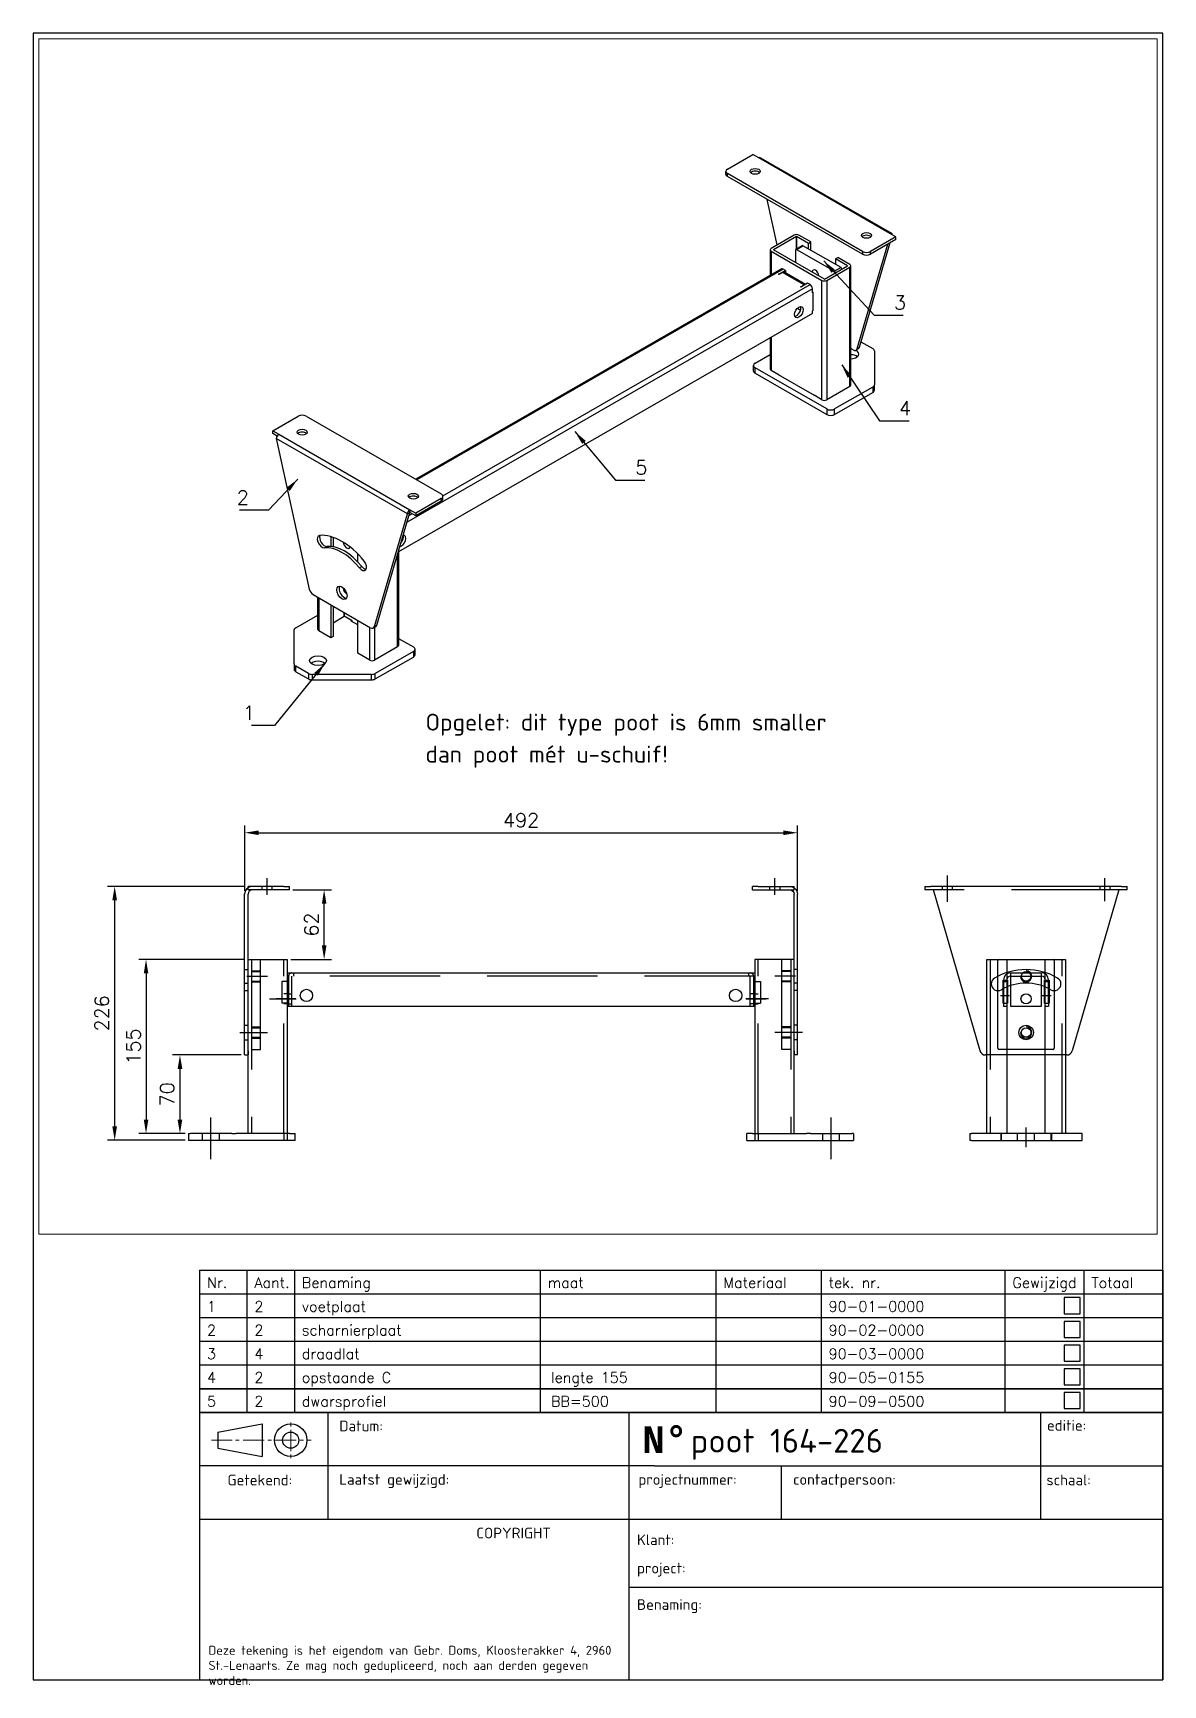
# Paper-space layout 'A4 Ver' of a CAD drawing. Extents: x 549 to 739, y -3 to 275.
# The model-space entities are those that its viewports show. They can reach past a viewport. Long polylines and large blocks are cut down to what shows.
import ezdxf
from ezdxf.enums import TextEntityAlignment as Align

# ---------------------------------------------------------------- set-up
doc = ezdxf.new("R2010")
doc.units = 0
doc.header["$LTSCALE"] = 0.5
doc.linetypes.add('Aslijn', pattern=[28.575, 19.05, -3.175, 3.175, -3.175])
doc.linetypes.add('Streeplijn', pattern=[10, 7, -3])
doc.layers.get('0').update_dxf_attribs({"linetype": 'CONTINUOUS'})
doc.layers.get('DEFPOINTS').update_dxf_attribs({"linetype": 'CONTINUOUS'})
for name, color, linetype in [('70VOL', 5, 'CONTINUOUS'), ('draadlat', 212, 'CONTINUOUS'), ('dwarsprofiel', 42, 'CONTINUOUS'), ('pootbeen', 75, 'CONTINUOUS'), ('scharnierplaat', 232, 'CONTINUOUS')]:
    doc.layers.add(name, color=color, linetype=linetype)
doc.layers.add('View', color=9, linetype='CONTINUOUS', plot=False)
doc.styles.add('ISOCPEUR', font='isocpeur.ttf')
doc.styles.add('ROMAND', font='', dxfattribs={"height": 2})
doc.styles.add('ROMANS', font='romans.shx')
doc.styles.add('SIMPLEX', font='SIMPLEX', dxfattribs={"width": 0.75})
doc.styles.get('ROMAND').set_extended_font_data('romand.shx')
doc.dimstyles.new('1_OP_05$0', dxfattribs={"dimscale": 5, "dimtxt": 2.5, "dimasz": 2.5, "dimexe": 1.3, "dimexo": 0.6, "dimgap": 1, "dimtad": 1, "dimdec": 1, "dimdsep": 46, "dimtxsty": 'ROMANS', "dimcen": -1.5, "dimclrd": 150, "dimclre": 150, "dimclrt": 5, "dimadec": 0, "dimazin": 0, "dimtfac": 1, "dimtdec": 1, "dimtmove": 0, "dimatfit": 3, "dimfxl": 0, "dimtolj": 1, "dimtzin": 0, "dimarcsym": 0})
doc.dimstyles.new('1_OP_05$7', dxfattribs={"dimscale": 5, "dimtxt": 2.5, "dimasz": 2.5, "dimexe": 1.3, "dimexo": 0.6, "dimgap": 1, "dimtad": 1, "dimdec": 1, "dimdsep": 46, "dimtxsty": 'ROMANS', "dimcen": -1.5, "dimclrd": 150, "dimclre": 150, "dimclrt": 5, "dimadec": 0, "dimazin": 0, "dimtfac": 1, "dimtdec": 1, "dimtmove": 0, "dimatfit": 3, "dimfxl": 0, "dimtolj": 1, "dimtzin": 0, "dimarcsym": 0})

# ---------------------------------------------------------------- blocks, each defined once
blk = doc.blocks.new('ISO_A4')
for p, q in [((200, 287), (10, 287)), ((10, 287), (10, 10)), ((200, 10), (200, 287)), ((10, 10), (200, 10))]:
    blk.add_line(p, q)
blk = doc.blocks.new('titelhoek1')
for p, q in [((162.06, 45), (0.06, 45)), ((0.06, 45), (0.06, 0)), ((21.62, 45), (21.62, 36)), ((72.32, 0), (72.32, 45)), ((141.44, 45), (141.44, 36)), ((162.06, 45), (162.06, 0)), ((3.12, 41.69), (10.59, 43.05)), ((3.12, 41.69), (3.12, 38.96)), ((10.59, 43.05), (10.59, 37.59)), ((3.12, 38.96), (10.59, 37.59)), ((76.56, 36), (0.06, 36)), ((21.62, 36), (21.62, 27)), ((76.56, 36), (162.06, 36)), ((97.85, 36), (97.85, 27)), ((141.44, 36), (141.44, 27)), ((162.06, 27), (0.06, 27)), ((72.32, 15.59), (162.06, 15.59)), ((0.06, 0), (162.06, 0))]:
    blk.add_line(p, q)
at = {"lineweight": 9}
for p, q in [((15.39, 43.28), (15.39, 42.63)), ((15.39, 42.04), (15.39, 38.45)), ((2.04, 40.32), (5.55, 40.32)), ((6.12, 40.32), (6.72, 40.32)), ((7.37, 40.32), (10.93, 40.32)), ((11.55, 40.32), (12.15, 40.32)), ((12.78, 40.32), (16.31, 40.32)), ((16.96, 40.32), (17.53, 40.32)), ((18.15, 40.32), (18.81, 40.32)), ((15.39, 37.93), (15.39, 37.3))]:
    blk.add_line(p, q, dxfattribs=at)
for radius in [2.73, 1.36]:
    blk.add_circle((15.39, 40.32), radius)
at = {"style": 'ISOCPEUR'}
for s, p in [('Datum:', (23.56, 41.82)), ('editie:', (142.55, 41.92)), ('Getekend:', (4.75, 32.72)), ('Laatst gewijzigd:', (23.56, 32.82)), ('projectnummer:', (73.85, 32.82)), ('contactpersoon:', (99.86, 32.82)), ('schaal:', (142.46, 32.74)), ('COPYRIGHT ', (46.6, 23.8)), ('Klant:', (73.62, 22.67)), ('project:', (73.62, 17.91)), ('Benaming:', (73.62, 11.78))]:
    blk.add_text(s, height=1.8, dxfattribs=at).set_placement(p)
at = {"insert": (74.49, 42.64), "char_height": 4.5, "width": 5, "attachment_point": 1, "style": 'ROMAND'}
blk.add_mtext('{\\fMonospac821 BT|b1|i0|c0|p49;N°}', dxfattribs=at)
at = {"lineweight": 9, "insert": (1.56, 5.74), "char_height": 1.52, "width": 71.22, "attachment_point": 1, "style": 'ISOCPEUR'}
blk.add_mtext('Deze tekening is het eigendom van Gebr. Doms, Kloosterakker 4, 2960 St.-Lenaarts. Ze mag noch gedupliceerd, noch aan derden gegeven worden.', dxfattribs=at)
at = {"style": 'ISOCPEUR'}
for tag, height, p in [('TEKENINGNR', 4, (82.64, 37.03)), ('CREATING_DATE', 3, (23.82, 36.49)), ('MODIFICATION_TIME', 3, (23.82, 27.49)), ('PROJECTNR', 3, (73.74, 27.6)), ('CONTACTPERSOON', 3, (99.76, 27.6)), ('KLANTNAAM', 3, (82.92, 21.47)), ('PROJECTOMSCHRIJVING:', 3, (82.92, 16.68))]:
    blk.add_attdef(tag, text='', height=height, dxfattribs=at).set_placement(p, align=Align.BOTTOM_LEFT)
for tag, height, p in [('VERSIE', 4, (153.41, 36.56)), ('MADE_BY', 3, (11.64, 27.56)), ('SCHAAL', 3, (153.27, 27.56))]:
    blk.add_attdef(tag, text='', height=height, dxfattribs=at).set_placement(p, align=Align.BOTTOM_CENTER)
for tag, p in [('BENAMING1', (75.99, 6.97)), ('BENAMING2', (75.99, 2.97))]:
    blk.add_attdef(tag, p, '', height=3, dxfattribs=at)
blk = doc.blocks.new('stuklijst poten 0')
for p, q in [((-1097.3, 0), (0, 0)), ((-1097.3, 0), (-1097.3, -27)), ((-1043.3, 0), (-1043.3, -27)), ((-989.3, 0), (-989.3, -27)), ((-709.3, 0), (-709.3, -27)), ((-509.3, 0), (-509.3, -27)), ((-509.3, 0), (-509.3, -27)), ((-389.3, 0), (-389.3, -27)), ((-180, 0), (-180, -27)), ((-90, 0), (-90, -27)), ((0, 0), (0, -27)), ((-1097.3, -27), (0, -27))]:
    blk.add_line(p, q)
at = {"style": 'SIMPLEX'}
for s, p in [('Nr.', (-1088.8, -20.3)), ('Aant.', (-1034.8, -20.3)), ('Benaming', (-980.8, -20.3)), ('maat', (-700.8, -20.3)), ('Materiaal', (-500.8, -20.3)), ('tek. nr.', (-380.8, -20.3)), ('Gewijzigd', (-171.5, -20.3)), ('Totaal', (-81.5, -20.3))]:
    blk.add_text(s, height=12, dxfattribs=at).set_placement(p)
blk = doc.blocks.new('stuklijstpoten2')
for p, q in [((-1097.3, 0), (0, 0)), ((-1097.3, 0), (-1097.3, -27)), ((-1043.3, 0), (-1043.3, -27)), ((-989.3, 0), (-989.3, -27)), ((-709.3, 0), (-709.3, -27)), ((-509.3, 0), (-509.3, -27)), ((-509.3, 0), (-509.3, -27)), ((-389.3, 0), (-389.3, -27)), ((-180, 0), (-180, -27)), ((-90, 0), (-90, -27)), ((0, 0), (0, -27)), ((-1097.3, -27), (0, -27))]:
    blk.add_line(p, q)
blk.add_lwpolyline([(-94.3, -4.3), (-112.7, -4.3), (-112.7, -22.7), (-94.3, -22.7)], close=True)
at = {"style": 'SIMPLEX'}
for tag, p in [('1GENST{4.5}', (-1088.8, -20.3)), ('2GENST{4.5}', (-1034.8, -20.3)), ('5GENST{17.5}', (-980.8, -20.3)), ('14GENST{22.5}', (-697.9, -20.3)), ('9GENST{20}', (-500.8, -20.3)), ('15GENST{10}', (-380.8, -20.3)), ('17GENST{7.5}', (-81.5, -20.3))]:
    blk.add_attdef(tag, p, '', height=12, dxfattribs=at)
blk = doc.blocks.new('A$C4EBF2C44')
for p, q in [((0, 150), (5, 150)), ((0, 150), (0, 147)), ((175, 150), (5, 150)), ((175, 150), (180, 150)), ((180, 147), (180, 150)), ((5, 147), (0, 147)), ((49, 3.6), (7.5, 147)), ((172.5, 147), (131, 3.6)), ((172.5, 147), (172.5, 147)), ((180, 147), (175, 147)), ((126.2, 0), (53.8, 0))]:
    blk.add_line(p, q)
at = {"linetype": 'Streeplijn', "ltscale": 3.628447}
for p, q in [((15.5, 147), (15.5, 150)), ((24.5, 147), (24.5, 150)), ((155.5, 150), (155.5, 147)), ((164.5, 150), (164.5, 147))]:
    blk.add_line(p, q, dxfattribs=at)
at = {"linetype": 'Aslijn'}
for p, q in [((20, 136.3), (20, 159.8)), ((160, 136.9), (160, 157.4))]:
    blk.add_line(p, q, dxfattribs=at)
at = {"linetype": 'Streeplijn'}
blk.add_line((175, 147), (5, 147), dxfattribs=at)
blk.add_circle((90, 20), 6.5)
for centre, radius, start, end in [((90, 20), 56, 60, 120), ((65, 63.3), 6, 120, 300), ((90, 20), 44, 60, 120), ((115, 63.3), 6, 240, 60), ((53.8, 5), 5, 196.1254, 270), ((126.2, 5), 5, 270, 343.8746)]:
    blk.add_arc(centre, radius, start, end)
blk = doc.blocks.new('pootbeen 155a')
for p, q in [((53, 422.8), (53, 577.8)), ((88, 577.8), (88, 416.8)), ((0, 422.8), (1.5, 422.8)), ((0, 422.8), (0, 416.8)), ((95, 416.8), (0, 416.8)), ((38.5, 422.8), (1.5, 422.8)), ((38.5, 422.8), (42.1, 422.8)), ((90, 422.8), (42.1, 422.8)), ((90, 422.8), (95, 422.8)), ((95, 416.8), (95, 422.8))]:
    blk.add_line(p, q)
at = {"ltscale": 3.870205}
blk.add_line((53, 577.8), (88, 577.8), dxfattribs=at)
at = {"linetype": 'Streeplijn'}
for p, q in [((56, 577.8), (56, 422.8)), ((85, 422.8), (85, 577.8)), ((85, 422.8), (85, 416.8))]:
    blk.add_line(p, q, dxfattribs=at)
at = {"ltscale": 1.142718}
for p, q in [((88, 547.3), (85, 547.3)), ((88, 538.3), (85, 538.3))]:
    blk.add_line(p, q, dxfattribs=at)
at = {"linetype": 'Aslijn', "ltscale": 1.142718}
blk.add_line((95.6, 542.8), (78.1, 542.8), dxfattribs=at)
at = {"linetype": 'Aslijn', "ltscale": 2.902758}
blk.add_line((20, 400), (20, 437.2), dxfattribs=at)
at = {"linetype": 'Streeplijn', "ltscale": 2.902758}
for p, q in [((12.5, 416.8), (12.5, 422.8)), ((27.5, 416.8), (27.5, 422.8))]:
    blk.add_line(p, q, dxfattribs=at)
blk = doc.blocks.new('90-09-0500A')
for p, q in [((16, 30), (432, 30)), ((16, 30), (16, 22.5)), ((432, 30), (432, 22.5)), ((16, 22.5), (11, 22.5)), ((11, 22.5), (11, 3)), ((432, 22.5), (437, 22.5)), ((437, 22.5), (437, 3)), ((16, 3), (11, 3)), ((16, 3), (16, 0)), ((432, 0), (16, 0)), ((432, 3), (432, 0)), ((432, 3), (437, 3))]:
    blk.add_line(p, q)
at = {"linetype": 'Streeplijn'}
for p, q in [((21.5, 30), (21.5, 27)), ((426.5, 30), (426.5, 27)), ((432, 27), (16, 27)), ((17, 27), (17, 0)), ((20, 0), (20, 27)), ((428, 0), (428, 27)), ((431, 27), (431, 0)), ((17, 11.5), (20, 11.5)), ((17, 2.5), (20, 2.5)), ((431, 11.5), (428, 11.5)), ((431, 2.5), (428, 2.5))]:
    blk.add_line(p, q, dxfattribs=at)
at = {"linetype": 'Aslijn'}
for p, q in [((0, 7), (24, 7)), ((444.3, 7), (424, 7))]:
    blk.add_line(p, q, dxfattribs=at)
for centre in [(33, 10), (415, 10), (415, 10)]:
    blk.add_circle(centre, 5.5)
at = {"linetype": 'Streeplijn'}
for centre, start, end in [((20, 27), 90, 180), ((428, 27), 0, 90)]:
    blk.add_arc(centre, 3, start, end, dxfattribs=at)
blk = doc.blocks.new('pootbeen 155B')
for p, q in [((15, 412.1), (15, 567.1)), ((33, 567.1), (33, 412.1)), ((67, 412.1), (67, 567.1)), ((85, 567.1), (85, 412.1)), ((33, 548.6), (33.5, 548.6)), ((33.5, 548.6), (33.5, 528.1)), ((66.5, 528.1), (66.5, 548.6)), ((66.5, 548.6), (67, 548.6)), ((33.5, 528.1), (33, 528.1)), ((67, 528.1), (66.5, 528.1)), ((0, 412.1), (1.5, 412.1)), ((0, 412.1), (0, 406.1)), ((100, 412.1), (1.5, 412.1)), ((100, 406.1), (100, 412.1)), ((1.5, 406.1), (0, 406.1)), ((1.5, 406.1), (100, 406.1))]:
    blk.add_line(p, q)
at = {"ltscale": 3.655324}
blk.add_line((15, 567.1), (85, 567.1), dxfattribs=at)
at = {"linetype": 'Streeplijn'}
for p, q in [((18, 567.1), (18, 412.1)), ((82, 412.1), (82, 567.1))]:
    blk.add_line(p, q, dxfattribs=at)
at = {"linetype": 'Streeplijn', "ltscale": 3.789711}
for p, q in [((29.5, 528.1), (29.5, 548.6)), ((70.5, 548.6), (70.5, 528.1))]:
    blk.add_line(p, q, dxfattribs=at)
at = {"linetype": 'Streeplijn', "ltscale": 1.333188}
for p, q in [((29.5, 548.6), (33, 548.6)), ((67, 548.6), (70.5, 548.6))]:
    blk.add_line(p, q, dxfattribs=at)
at = {"linetype": 'Streeplijn', "ltscale": 0.19037}
for p, q in [((30, 528.1), (29.5, 528.1)), ((70.5, 528.1), (70, 528.1))]:
    blk.add_line(p, q, dxfattribs=at)
at = {"linetype": 'Streeplijn', "ltscale": 1.142718}
for p, q in [((30, 528.1), (33, 528.1)), ((67, 528.1), (70, 528.1))]:
    blk.add_line(p, q, dxfattribs=at)
at = {"linetype": 'Streeplijn', "ltscale": 2.902758}
for p, q in [((27.5, 412.1), (27.5, 406.1)), ((28, 406.1), (28, 412.1)), ((42.5, 406.1), (42.5, 412.1)), ((57.5, 406.1), (57.5, 412.1)), ((72, 412.1), (72, 406.1)), ((72.5, 412.1), (72.5, 406.1))]:
    blk.add_line(p, q, dxfattribs=at)
at = {"linetype": 'Aslijn', "ltscale": 2.902758}
blk.add_line((50, 400), (50, 417.6), dxfattribs=at)
at = {"ltscale": 3.419731}
blk.add_circle((50, 532.1), 4.5, dxfattribs=at)
at = {"ltscale": 0.000498378}
for centre, start, end in [((33, 549.1), 90, 180), ((67, 549.1), 0, 90)]:
    blk.add_arc(centre, 0.001, start, end, dxfattribs=at)
blk = doc.blocks.new('A$C764925F4')
for p, q in [((7.4, 147), (7.4, 150)), ((39.4, 150), (7.4, 150)), ((39.4, 150), (44.4, 150)), ((44.4, 147), (44.4, 150)), ((4.4, 3.6), (4.4, 143.1)), ((39.4, 147), (7.4, 147)), ((7.4, 3.6), (7.4, 143.1)), ((44.4, 147), (39.4, 147)), ((4.4, 0), (4.4, 3.6)), ((4.4, 0), (7.4, 0)), ((7.4, 3.6), (7.4, 0))]:
    blk.add_line(p, q)
at = {"linetype": 'Streeplijn', "ltscale": 3.628447}
for p, q in [((19.9, 147), (19.9, 150)), ((28.9, 147), (28.9, 150)), ((4.4, 76), (7.4, 76)), ((4.4, 64), (7.4, 64)), ((4.4, 57.3), (7.4, 57.3)), ((4.4, 26.5), (7.4, 26.5)), ((4.4, 13.5), (7.4, 13.5))]:
    blk.add_line(p, q, dxfattribs=at)
at = {"linetype": 'Aslijn'}
for p, q in [((24.4, 142.6), (24.4, 157.4)), ((0, 20), (14.2, 20))]:
    blk.add_line(p, q, dxfattribs=at)
for radius, start in [(6.9, 124.4174), (3.9, 90)]:
    blk.add_arc((11.3, 143.1), radius, start, 180)
at = {"linetype": 'Streeplijn'}
blk.add_arc((11.3, 143.1), 6.9, 90, 124.4174, dxfattribs=at)
blk = doc.blocks.new('A$C03F00B1E')
at = {"ltscale": 3.732117}
for p, q in [((8.6, 30), (36.6, 30)), ((36.1, 0), (9.1, 0))]:
    blk.add_line(p, q, dxfattribs=at)
at = {"ltscale": 3.731979}
for p, q in [((9.1, 0), (9.1, 30)), ((36.1, 30), (36.1, 0))]:
    blk.add_line(p, q, dxfattribs=at)
at = {"ltscale": 0.19037}
blk.add_line((36.1, 30), (36.6, 30), dxfattribs=at)
at = {"ltscale": 3.628286}
for p, q in [((2.6, 24), (2.6, 0)), ((5.6, 24), (5.6, 0)), ((39.6, 0), (39.6, 24)), ((42.6, 3), (42.6, 24))]:
    blk.add_line(p, q, dxfattribs=at)
for p, q in [((2.6, 22.5), (5.6, 22.5)), ((39.6, 22.5), (42.6, 22.5)), ((2.6, 3), (5.6, 3)), ((39.6, 3), (42.6, 3))]:
    blk.add_line(p, q)
at = {"ltscale": 1.142337}
for p, q in [((8.6, 27), (9.1, 27)), ((36.1, 27), (36.6, 27))]:
    blk.add_line(p, q, dxfattribs=at)
at = {"linetype": 'Streeplijn'}
blk.add_line((9.1, 27), (36.1, 27), dxfattribs=at)
at = {"linetype": 'Aslijn'}
for p, q in [((0, 10), (7.9, 10)), ((37, 10), (44.9, 10))]:
    blk.add_line(p, q, dxfattribs=at)
at = {"ltscale": 1.142718}
for p, q in [((5.6, 0), (2.6, 0)), ((42.6, 0), (39.6, 0)), ((42.6, 3), (42.6, 0))]:
    blk.add_line(p, q, dxfattribs=at)
blk.add_circle((22.6, 7), 4.5)
at = {"ltscale": 3.628286}
for centre, radius, start, end in [((8.6, 24), 6, 90, 180), ((36.6, 24), 6, 0, 90), ((8.6, 24), 3, 90, 180), ((36.6, 24), 3, 0, 90)]:
    blk.add_arc(centre, radius, start, end, dxfattribs=at)
blk = doc.blocks.new('A$C72246AC3')
at = {"ltscale": 3.620644}
blk.add_line((4.2, 80), (4.2, 0), dxfattribs=at)
at = {"ltscale": 3.870343}
for p, q in [((4.2, 80), (12.2, 80)), ((4.2, 0), (12.2, 0))]:
    blk.add_line(p, q, dxfattribs=at)
at = {"ltscale": 3.59389}
blk.add_line((12.2, 0), (12.2, 80), dxfattribs=at)
at = {"linetype": 'Aslijn'}
for p, q in [((0, 65), (18.4, 65)), ((0, 15), (18.4, 15))]:
    blk.add_line(p, q, dxfattribs=at)
at = {"linetype": 'Streeplijn'}
for p, q in [((4.2, 70), (12.2, 70)), ((4.2, 69.2), (12.2, 69.2)), ((4.2, 60.7), (12.2, 60.7)), ((4.2, 60), (12.2, 60)), ((4.2, 20), (12.2, 20)), ((4.2, 19.2), (12.2, 19.2)), ((4.2, 10.7), (12.2, 10.7)), ((4.2, 10), (12.2, 10))]:
    blk.add_line(p, q, dxfattribs=at)
blk = doc.blocks.new('A$C334307B7')
at = {"ltscale": 3.59389}
for p, q in [((0, 1), (0, 79)), ((50, 79), (50, 1))]:
    blk.add_line(p, q, dxfattribs=at)
blk.add_line((1, 80), (49, 80))
at = {"ltscale": 3.572625}
blk.add_line((49, 0), (1, 0), dxfattribs=at)
for centre in [(25, 65), (25, 15)]:
    blk.add_circle(centre, 4.25)
at = {"ltscale": 0.598278}
for centre, start, end in [((1, 79), 90, 180), ((49, 79), 0, 90), ((1, 1), 180, 270), ((49, 1), 270, 0)]:
    blk.add_arc(centre, 1, start, end, dxfattribs=at)
at = {"color": 3}
for centre in [(25, 65), (25, 15)]:
    blk.add_arc(centre, 5, 180, 90, dxfattribs=at)
blk = doc.blocks.new('*D12')
at = {"layer": '70VOL', "color": 150, "lineweight": -2}
for p, q in [((2547.7, 1458.6), (2453.4, 1458.6)), ((2459.9, 1446.1), (2459.9, 1316.1)), ((2494.7, 1303.6), (2453.4, 1303.6))]:
    blk.add_line(p, q, dxfattribs=at)
at = {"layer": '70VOL', "color": 150}
for points in [[(2457.9, 1446.1), (2462, 1446.1), (2459.9, 1458.6)], [(2457.9, 1316.1), (2462, 1316.1), (2459.9, 1303.6)]]:
    blk.add_solid(points, dxfattribs=at)
at = {"layer": 'DEFPOINTS', "color": 0}
for p in [(2550.7, 1458.6), (2459.9, 1303.6), (2497.7, 1303.6)]:
    blk.add_point(p, dxfattribs=at)
at = {"layer": '70VOL', "color": 5, "insert": (2448.7, 1381.1), "char_height": 12.5, "attachment_point": 5, "rotation": 90, "style": 'ROMANS'}
blk.add_mtext('\\A1;155', dxfattribs=at)
blk = doc.blocks.new('*D13')
at = {"color": 150, "lineweight": -2}
for p, q in [((2547.7, 1519.7), (2547.7, 1577.9)), ((3039.7, 1519.7), (3039.7, 1577.9)), ((2560.2, 1571.4), (3027.2, 1571.4))]:
    blk.add_line(p, q, dxfattribs=at)
at = {"color": 150}
for points in [[(2560.2, 1573.4), (2560.2, 1569.3), (2547.7, 1571.4)], [(3027.2, 1573.4), (3027.2, 1569.3), (3039.7, 1571.4)]]:
    blk.add_solid(points, dxfattribs=at)
at = {"layer": 'DEFPOINTS', "color": 0}
for p in [(3039.7, 1571.4), (2547.7, 1516.7), (3039.7, 1516.7)]:
    blk.add_point(p, dxfattribs=at)
at = {"color": 5, "insert": (2793.7, 1582.6), "char_height": 12.5, "attachment_point": 5, "style": 'ROMANS'}
blk.add_mtext('\\A1;492', dxfattribs=at)
blk = doc.blocks.new('*D14')
at = {"color": 150, "lineweight": -2}
for p, q in [((2544.7, 1373.6), (2483.6, 1373.6)), ((2490.1, 1361.1), (2490.1, 1316.1)), ((2494.7, 1303.6), (2483.6, 1303.6))]:
    blk.add_line(p, q, dxfattribs=at)
at = {"color": 150}
for points in [[(2488, 1361.1), (2492.2, 1361.1), (2490.1, 1373.6)], [(2488, 1316.1), (2492.2, 1316.1), (2490.1, 1303.6)]]:
    blk.add_solid(points, dxfattribs=at)
at = {"layer": 'DEFPOINTS', "color": 0}
for p in [(2547.7, 1373.6), (2490.1, 1303.6), (2497.7, 1303.6)]:
    blk.add_point(p, dxfattribs=at)
at = {"color": 5, "insert": (2478.8, 1338.6), "char_height": 12.5, "attachment_point": 5, "rotation": 90, "style": 'ROMANS'}
blk.add_mtext('\\A1;70', dxfattribs=at)
blk = doc.blocks.new('*D15')
at = {"color": 150, "lineweight": -2}
for p, q in [((2547.7, 1523.6), (2425.5, 1523.6)), ((2432, 1511.1), (2432, 1310.1)), ((2494.7, 1297.6), (2425.5, 1297.6))]:
    blk.add_line(p, q, dxfattribs=at)
at = {"color": 150}
for points in [[(2429.9, 1511.1), (2434.1, 1511.1), (2432, 1523.6)], [(2429.9, 1310.1), (2434.1, 1310.1), (2432, 1297.6)]]:
    blk.add_solid(points, dxfattribs=at)
at = {"layer": 'DEFPOINTS', "color": 0}
for p in [(2550.7, 1523.6), (2432, 1297.6), (2497.7, 1297.6)]:
    blk.add_point(p, dxfattribs=at)
at = {"color": 5, "insert": (2420.7, 1410.6), "char_height": 12.5, "attachment_point": 5, "rotation": 90, "style": 'ROMANS'}
blk.add_mtext('\\A1;226', dxfattribs=at)
blk = doc.blocks.new('*D16')
at = {"layer": '70VOL', "color": 150, "lineweight": -2}
for p, q in [((2590.7, 1520.6), (2624.9, 1520.6)), ((2618.4, 1471.1), (2618.4, 1508.1)), ((2588.7, 1458.6), (2624.9, 1458.6))]:
    blk.add_line(p, q, dxfattribs=at)
at = {"layer": '70VOL', "color": 150}
for points in [[(2616.4, 1508.1), (2620.5, 1508.1), (2618.4, 1520.6)], [(2616.4, 1471.1), (2620.5, 1471.1), (2618.4, 1458.6)]]:
    blk.add_solid(points, dxfattribs=at)
at = {"layer": 'DEFPOINTS', "color": 0}
for p in [(2587.7, 1520.6), (2618.4, 1520.6), (2585.7, 1458.6)]:
    blk.add_point(p, dxfattribs=at)
at = {"layer": '70VOL', "color": 5, "insert": (2607.2, 1489.6), "char_height": 12.5, "attachment_point": 5, "rotation": 90, "style": 'ROMANS'}
blk.add_mtext('\\A1;62', dxfattribs=at)

msp = doc.modelspace()

# ---------------------------------------------------------------- linework, layer by layer
at = {"layer": '70VOL'}
for p, q in [((2977.29, 2162.13), (2999.92, 2175.16)), ((3005.22, 2172.11), (2999.92, 2175.16)), ((3005.22, 2172.11), (3005.22, 2172.11)), ((3121.9, 2104.92), (3005.22, 2172.11)), ((3005.22, 2172.11), (3005.22, 2172.11)), ((3006.72, 2172.25), (3123.39, 2105.07)), ((2975.83, 2157.64), (2975.83, 2160.1)), ((2977.29, 2155.61), (2977.29, 2158.06)), ((3097.5, 2088.84), (2977.29, 2158.06)), ((3097.5, 2086.38), (2977.29, 2155.61)), ((3021.62, 2094.66), (3012.76, 2135.18)), ((3036.69, 2103.34), (3016.18, 2091.54)), ((3051.54, 2097.24), (3040.93, 2103.34)), ((3127.2, 2101.87), (3121.89, 2104.92)), ((3121.89, 2104.92), (3121.9, 2104.92)), ((3121.9, 2104.92), (3121.9, 2104.92)), ((3121.9, 2104.92), (3121.9, 2104.92)), ((3015.31, 2090.31), (3015.31, 2067.57)), ((3016.18, 2089.09), (3061.44, 2063.03)), ((3016.18, 2089.09), (3016.18, 2068.08)), ((3038.81, 2102.12), (3018.31, 2090.31)), ((3063.56, 2064.25), (3018.31, 2090.31)), ((3018.31, 2090.31), (3018.31, 2090.31)), ((3038.1, 2078.91), (3038.1, 2090.26)), ((3038.31, 2090.72), (3043.97, 2093.97)), ((3038.81, 2102.12), (3038.81, 2091)), ((3038.81, 2091), (3038.81, 2102.12)), ((3049.42, 2096.01), (3038.81, 2102.12)), ((3038.81, 2090.67), (3044.47, 2093.93)), ((3038.81, 2090.67), (3072.75, 2071.12)), ((3078.41, 2074.38), (3044.47, 2093.93)), ((3049.42, 2096.01), (3051.54, 2097.24)), ((3049.42, 2091.07), (3049.42, 2096.01)), ((3051.54, 2089.85), (3051.54, 2097.24)), ((3119.75, 2095.13), (3092.58, 2002.12)), ((3121.87, 2096.35), (3094.7, 2003.34)), ((3097.5, 2088.84), (3097.5, 2086.38)), ((3127.2, 2101.87), (3104.57, 2088.84)), ((3127.2, 2099.41), (3104.57, 2086.38)), ((3104.57, 2086.38), (3104.57, 2088.84)), ((3127.2, 2099.41), (3127.2, 2101.87)), ((3063.56, 2064.25), (3084.07, 2076.06)), ((3065.68, 2063.03), (3086.19, 2074.84)), ((3078.41, 2074.38), (3072.75, 2071.12)), ((3073.46, 2082.17), (3075.58, 2083.39)), ((3084.07, 2076.06), (3073.46, 2082.17)), ((3073.46, 2082.17), (3073.46, 2077.23)), ((3086.19, 2077.28), (3075.58, 2083.39)), ((3084.07, 2076.06), (3084.07, 2076.06)), ((3086.19, 1968.56), (3086.19, 2074.84)), ((3087.07, 1969.78), (3087.07, 2076.06)), ((3025.29, 2073.32), (2699.95, 1885.97)), ((3026.79, 2073.17), (2700.83, 1885.47)), ((2724.03, 1871.14), (3050.83, 2059.33)), ((3022.9, 2068.49), (3028.91, 2071.95)), ((3023.25, 2068.29), (3022.9, 2068.49)), ((3026.44, 2070.12), (3023.25, 2068.29)), ((3045.53, 2059.13), (3026.44, 2070.12)), ((3028.91, 2071.95), (3026.79, 2073.17)), ((3046.76, 2059.43), (3027.93, 2070.27)), ((3028.91, 2071.95), (3028.91, 2069.7)), ((3042.35, 2057.29), (3045.53, 2059.13)), ((3048.71, 2060.55), (3042.7, 2057.09)), ((3050.83, 2059.33), (3048.71, 2060.55)), ((3061.44, 1956.75), (3061.44, 2063.03)), ((3065.68, 2063.03), (3065.68, 1956.75)), ((3052.95, 2055.65), (2692.16, 1847.89)), ((3042.7, 2057.09), (3042.35, 2057.29)), ((3052.95, 2051.98), (3052.95, 2055.65)), ((3052.95, 2052.79), (3053.31, 2052.59)), ((3053.31, 2052.18), (3052.95, 2051.98)), ((3053.31, 2052.59), (3053.31, 2035.83)), ((3052.95, 2033.58), (2684.57, 1821.45)), ((3042.4, 2036.4), (3039.43, 2038.11)), ((3052.95, 2036.03), (3053.31, 2036.24)), ((3053.31, 2035.83), (3052.95, 2036.03)), ((3052.95, 2033.58), (3052.95, 2036.03)), ((3015.31, 2011.9), (3015.31, 1984.03)), ((3016.18, 2012.41), (3016.18, 1982.81)), ((3089.19, 2001.13), (3087.07, 2002.35)), ((3093.8, 2002.1), (3091.68, 2000.88)), ((3094.7, 2003.34), (3092.58, 2002.12)), ((3096.18, 2008.41), (3106.64, 2002.39)), ((3108.11, 2000.35), (3108.11, 1970.16)), ((3000.58, 1982.39), (3000.58, 1987.29)), ((3002.04, 1989.33), (3015.31, 1996.96)), ((3002.04, 1980.35), (3002.04, 1985.25)), ((3065.68, 1948.61), (3002.04, 1985.25)), ((3002.04, 1980.35), (3065.68, 1943.7)), ((3023.25, 1978.74), (3016.18, 1982.81)), ((3054.72, 1960.62), (3022.9, 1978.94)), ((3061.44, 1956.75), (3054.37, 1960.82)), ((3086.19, 1968.56), (3065.68, 1956.75)), ((3106.64, 1968.12), (3072.75, 1948.61)), ((3072.75, 1943.7), (3106.64, 1963.22)), ((3106.64, 1968.12), (3106.64, 1963.22)), ((3108.11, 1965.25), (3108.11, 1970.16)), ((2572.68, 1929.13), (2595.31, 1942.16)), ((2602.38, 1942.16), (2722.59, 1872.94)), ((3065.68, 1948.61), (3065.68, 1943.7)), ((3072.75, 1943.7), (3072.75, 1948.61)), ((2572.68, 1926.68), (2572.68, 1929.13)), ((2572.68, 1929.13), (2577.98, 1926.08)), ((2576.48, 1924.49), (2572.68, 1926.68)), ((2575.86, 1922.4), (2605.18, 1788.3)), ((2692.53, 1855.21), (2575.86, 1922.4)), ((2577.98, 1926.08), (2694.66, 1858.89)), ((2577.98, 1926.08), (2577.98, 1926.08)), ((2577.98, 1926.08), (2577.98, 1926.08)), ((2577.98, 1926.08), (2577.98, 1926.08)), ((2722.59, 1868.87), (2699.96, 1855.84)), ((2722.59, 1868.87), (2722.59, 1866.41)), ((2724.05, 1868.45), (2724.05, 1870.9)), ((2663.22, 1754.87), (2692.53, 1855.21)), ((2665.34, 1756.09), (2694.66, 1856.44)), ((2694.66, 1856.44), (2692.53, 1855.21)), ((2693.88, 1853.77), (2696.58, 1855.33)), ((2694.66, 1858.89), (2694.66, 1856.44)), ((2694.66, 1856.44), (2694.66, 1858.89)), ((2694.66, 1856.44), (2694.66, 1858.89)), ((2694.66, 1858.89), (2694.66, 1858.89)), ((2694.66, 1858.89), (2699.96, 1855.84)), ((2694.66, 1858.89), (2694.66, 1858.89)), ((2699.96, 1853.38), (2694.66, 1856.44)), ((2694.66, 1856.44), (2694.66, 1856.44)), ((2694.66, 1856.44), (2694.66, 1856.44)), ((2722.59, 1866.41), (2699.96, 1853.38)), ((2699.96, 1855.84), (2699.96, 1853.38)), ((2618.64, 1825.09), (2620.76, 1826.31)), ((2624.3, 1835.01), (2624.3, 1826.3)), ((2626.42, 1834.35), (2626.42, 1826.01)), ((2648.34, 1812.46), (2648.34, 1819.6)), ((2683.69, 1736.78), (2683.69, 1818.92)), ((2684.57, 1821.92), (2684.57, 1738)), ((2649.75, 1807.18), (2651.88, 1808.4)), ((2608.57, 1783.39), (2659.82, 1753.87)), ((2612.81, 1752.25), (2612.81, 1780.94)), ((2613.69, 1780.44), (2613.69, 1751.03)), ((2593.24, 1753.91), (2612.81, 1765.19)), ((2624.3, 1774.33), (2624.3, 1744.92)), ((2626.42, 1773.11), (2626.42, 1746.15)), ((2636.32, 1764.06), (2636.32, 1767.41)), ((2636.32, 1767.41), (2636.32, 1764.06)), ((2591.77, 1721.68), (2591.77, 1751.88)), ((2624.3, 1744.92), (2613.69, 1751.03)), ((2626.42, 1758.36), (2636.32, 1764.06)), ((2643.39, 1759.99), (2636.32, 1764.06)), ((2642.33, 1759.79), (2643.04, 1760.19)), ((2648.34, 1756.33), (2642.33, 1759.79)), ((2643.39, 1759.18), (2643.39, 1759.99)), ((2648.34, 1731.08), (2648.34, 1760.49)), ((2658.95, 1724.97), (2658.95, 1754.38)), ((2662.32, 1753.63), (2664.44, 1754.85)), ((2663.19, 1754.13), (2663.19, 1724.97)), ((2665.34, 1756.09), (2663.22, 1754.87)), ((2626.42, 1746.15), (2624.3, 1744.92)), ((2683.69, 1736.78), (2663.19, 1724.97)), ((2684.57, 1744.42), (2697.84, 1736.78)), ((2591.77, 1721.68), (2591.77, 1716.78)), ((2658.95, 1724.97), (2648.34, 1731.08)), ((2697.84, 1732.71), (2663.95, 1713.19)), ((2663.95, 1708.29), (2697.84, 1727.8)), ((2697.84, 1732.71), (2697.84, 1727.8)), ((2699.3, 1729.84), (2699.3, 1734.74)), ((2593.24, 1714.74), (2593.24, 1719.65)), ((2604.45, 1713.19), (2593.24, 1719.65)), ((2593.24, 1714.74), (2604.45, 1708.29)), ((2604.45, 1713.19), (2604.45, 1708.29)), ((2607.98, 1707.44), (2607.98, 1712.35)), ((2660.41, 1712.35), (2607.98, 1712.35)), ((2607.98, 1707.44), (2660.41, 1707.44)), ((2660.41, 1712.35), (2660.41, 1707.44)), ((2663.95, 1708.29), (2663.95, 1713.19))]:
    msp.add_line(p, q, dxfattribs=at)
msp.add_arc((2694.66, 1856.44), 0.000816, 209.93599, 212.00538, dxfattribs=at)
for centre, major_axis, ratio, start_param, end_param in [((2980.83, 2160.1), (5, 0), 0.5758617, 2.3561945, 3.9269908), ((3005.22, 2169.65), (1.5, 2.6), 0.5780931, 0, 0.7834645), ((2980.83, 2157.64), (5, 0), 0.5758617, 3.1415927, 3.9269908), ((3002.04, 2157.64), (4.5, 0), 0.5758617, 0.4929551, 2.6486376), ((3038.81, 2102.12), (-3, 0), 0.5758617, 3.9269908, 5.4977871), ((3101.04, 2100.64), (4.5, 0), 0.5758617, 0.4929551, 2.6486376), ((3121.9, 2102.47), (1.5, 2.6), 0.5780931, -0.7837976, 0.7834645), ((3018.31, 2090.31), (3, 0), 0.5758617, 2.3561945, 3.9269908), ((3038.81, 2089.85), (-0.499, 0.867), 0.5780931, -0.7834645, 0.7873319), ((3044.47, 2093.11), (-0.499, 0.867), 0.5780931, -0.7834645, 0), ((3101.04, 2090.87), (-5, 0), 0.5758617, 0.7853982, 2.3561945), ((3026.79, 2070.72), (-1.5, 2.6), 0.5780931, -0.7834645, 0), ((3078.41, 2073.56), (-0.499, 0.867), 0.5780931, 3.9960305, 5.4997209), ((3084.06, 2076.06), (3, 0), 0.5758617, -0.7853982, 0.7853982), ((3101.04, 2088.42), (5, 0), 0.5758617, 3.9269908, 5.4977871), ((3026.44, 2067.67), (1.5, 2.6), 0.5780931, 0, 0.7834645), ((3045.53, 2056.67), (1.5, 2.6), 0.5780931, 0.199044, 0.7834645), ((3050.83, 2056.88), (-1.5, 2.6), 0.5780931, 3.9289245, 5.4997209), ((3055.78, 2068.63), (-2.09, 3.63), 0.5780931, 3.9583789, 7.0410628), ((3063.56, 2064.25), (3, 0), 0.5758617, 3.9269908, 5.4977871), ((3072.75, 2070.3), (-0.499, 0.867), 0.5780931, 3.9960305, 5.4997209), ((3038.81, 2036.06), (2.74, 4.77), 0.5780931, 3.5367473, 5.8880306), ((3086.89, 1997.47), (-7.5, 0), 0.5758617, 4.5459364, 4.6895658), ((3086.89, 1997.47), (-7.5, 0), 0.5758617, 1.5936195, 4.0347141), ((3089.19, 2005.21), (-2.5, 4.33), 0.5780931, 2.3581282, 3.647483), ((3091.31, 2006.43), (-2.5, 4.33), 0.5780931, 3.1415927, 3.647483), ((3103.11, 2000.35), (5, 0), 0.5758617, 0, 0.7853982), ((3005.58, 1987.29), (5, 0), 0.5758617, 2.3561945, 3.9269908), ((3086.89, 1992.57), (-7.5, 0), 0.5758617, 3.7455175, 4.6895658), ((3005.58, 1982.39), (5, 0), 0.5758617, 3.1415927, 3.9269908), ((3018.31, 1984.03), (3, 0), 0.5758617, 3.1415927, 3.9269908), ((3063.56, 1957.97), (3, 0), 0.5758617, 3.9269908, 5.4977871), ((3084.06, 1969.78), (-3, 0), 0.5758617, 2.3561945, 3.1415927), ((3103.11, 1970.16), (-5, 0), 0.5758617, 2.3561945, 3.1415927), ((3103.11, 1965.25), (-5, 0), 0.5758617, 2.3561945, 3.1415927), ((2598.84, 1940.13), (5, 0), 0.5758617, 0.7853982, 2.3561945), ((3069.22, 1950.64), (-5, 0), 0.5758617, 0.7853982, 2.3561945), ((3069.22, 1945.74), (5, 0), 0.5758617, 3.9269908, 5.4977871), ((2598.84, 1925.46), (-4.5, 0), 0.5758617, 3.6345477, 5.7902303), ((2577.98, 1923.62), (1.5, 2.6), 0.5780931, 0.7834645, 2.3542608), ((2697.84, 1868.45), (-4.5, 0), 0.5758617, 3.6345477, 5.7902303), ((2719.05, 1870.9), (5, 0), 0.5758617, 5.4977871, 7.0685835), ((2719.05, 1868.45), (5, 0), 0.5758617, 5.4977871, 6.2831853), ((2694.66, 1856.44), (1.5, 2.6), 0.5780931, 0.7834645, 2.3542608), ((2616.52, 1830.56), (2.99, -5.2), 0.5780931, 2.881727, 6.0233196), ((2618.64, 1831.78), (-2.99, 5.2), 0.5780931, 0.3529243, 2.881727), ((2634.2, 1784.98), (-27.95, 48.53), 0.5780931, 4.9761221, 6.0233196), ((2634.2, 1784.98), (-21.96, 38.13), 0.5780931, 4.9761221, 6.0233196), ((2636.32, 1786.2), (-21.96, 38.13), 0.5780931, 4.9761221, 6.0233196), ((2638.44, 1828.3), (2.09, -3.63), 0.5780931, 3.9303963, 6.8554864), ((2687.23, 1831.15), (2.74, 4.77), 0.5780931, 3.5502273, 6.6700385), ((2685.11, 1832.37), (2.74, 4.77), 0.5780931, 4.3441362, 5.8761296), ((2651.88, 1810.2), (2.99, -5.2), 0.5780931, 4.9761221, 8.1177147), ((2654, 1811.42), (2.99, -5.2), 0.5780931, 4.9761221, 5.9225468), ((2608.57, 1787.47), (-2.5, 4.33), 0.5780931, 1.0687734, 2.3581282), ((2636.32, 1786.2), (-3.24, 5.63), 0.5780931, 0.3317813, 2.8098113), ((2638.44, 1787.42), (-2.09, 3.63), 0.5780931, 0.7244728, 2.4171199), ((2596.77, 1751.88), (-5, 0), 0.5758617, 5.4977871, 6.2831853), ((2615.81, 1752.25), (-3, 0), 0.5758617, 0, 0.7853982), ((2659.82, 1757.96), (2.5, -4.33), 0.5780931, 5.4997209, 6.7890757), ((2661.95, 1759.18), (2.5, -4.33), 0.5780931, 0, 0.5058904), ((2681.57, 1738), (3, 0), 0.5758617, 5.4977871, 6.2831853), ((2694.3, 1734.74), (5, 0), 0.5758617, 5.4977871, 7.0685835), ((2596.77, 1721.68), (-5, 0), 0.5758617, 0, 0.7853982), ((2612.98, 1719.66), (-7.5, 0), 0.5758617, 3.7455175, 5.6792605), ((2661.07, 1726.19), (-3, 0), 0.5758617, 0.7853982, 2.3561945), ((2694.3, 1729.84), (5, 0), 0.5758617, 5.4977871, 6.2831853), ((2596.77, 1716.78), (-5, 0), 0.5758617, 0, 0.7853982), ((2607.98, 1715.23), (-5, 0), 0.5758617, 0.7853982, 1.5707963), ((2607.98, 1710.32), (5, 0), 0.5758617, 3.9269908, 4.712389), ((2660.41, 1715.23), (-5, 0), 0.5758617, 1.5707963, 2.3561945), ((2660.41, 1710.32), (5, 0), 0.5758617, 4.712389, 5.4977871)]:
    msp.add_ellipse(centre, major_axis=major_axis, ratio=ratio, start_param=start_param, end_param=end_param, dxfattribs=at)
for centre, major_axis, ratio in [((3002.04, 2160.1), (-4.5, 0), 0.5758617), ((3101.04, 2103.09), (-4.5, 0), 0.5758617), ((3040.93, 2034.83), (-2.74, -4.77), 0.5780931), ((2598.84, 1927.91), (4.5, 0), 0.5758617), ((2697.84, 1870.9), (4.5, 0), 0.5758617), ((2634.2, 1784.98), (-3.24, 5.63), 0.5780931), ((2612.98, 1724.56), (-7.5, 0), 0.5758617)]:
    msp.add_ellipse(centre, major_axis=major_axis, ratio=ratio, dxfattribs=at)

# ---------------------------------------------------------------- block references
at = {"layer": 'draadlat'}
for name, p in [('A$C72246AC3', (2549.49, 1378.56)), ('A$C334307B7', (3218.09, 1378.56))]:
    msp.add_blockref(name, p, dxfattribs=at)
at = {"layer": 'draadlat', "xscale": -1}
msp.add_blockref('A$C72246AC3', (3037.83, 1378.56), dxfattribs=at)
at = {"layer": 'dwarsprofiel'}
for name, p in [('90-09-0500A', (2569.65, 1416.56)), ('A$C03F00B1E', (3220.47, 1416.56))]:
    msp.add_blockref(name, p, dxfattribs=at)
at = {"layer": 'pootbeen'}
for name, p in [('pootbeen 155a', (2497.66, 880.74)), ('pootbeen 155B', (3193.09, 891.45))]:
    msp.add_blockref(name, p, dxfattribs=at)
at = {"layer": 'pootbeen', "xscale": -1}
msp.add_blockref('pootbeen 155a', (3089.66, 880.74), dxfattribs=at)
at = {"layer": 'scharnierplaat'}
for name, p in [('A$C764925F4', (2543.26, 1373.56)), ('A$C4EBF2C44', (3153.09, 1373.56))]:
    msp.add_blockref(name, p, dxfattribs=at)
at = {"layer": 'scharnierplaat', "xscale": -1}
msp.add_blockref('A$C764925F4', (3044.05, 1373.56), dxfattribs=at)

# ---------------------------------------------------------------- texts
at = {"layer": '70VOL', "style": 'ISOCPEUR'}
for s, p in [('Opgelet: dit type poot is 6mm smaller', (2708.66, 1662.32)), ('dan poot mét u-schuif!', (2708.66, 1633.82))]:
    msp.add_text(s, height=15, dxfattribs=at).set_placement(p)
at = {"layer": '70VOL', "color": 5, "char_height": 12.5, "style": 'ROMANS'}
for s, insert, attachment_point in [('\\A1;3', (3125.52, 2037.06), 7), ('\\A1;4', (3130.05, 1943.13), 7), ('\\A1;5', (2895.34, 1890.34), 7), ('\\A1;2', (2551.45, 1863.55), 9), ('\\A1;1', (2556.74, 1671.78), 9)]:
    msp.add_mtext(s, dxfattribs=dict(at, insert=insert, attachment_point=attachment_point))

# ---------------------------------------------------------------- dimensions: what is measured, and where the dimension line sits
dim = msp.add_linear_dim(base=(3039.66, 1571.36), p1=(2547.66, 1516.66), p2=(3039.66, 1516.66), dimstyle='1_OP_05$0')
dim.commit()
dim.dimension.update_dxf_attribs({"geometry": '*D13', "text_midpoint": (2793.66, 1582.61)})
for base, p1, p2, picture, middle in [((2431.98, 1297.56), (2550.66, 1523.56), (2497.66, 1297.56), '*D15', (2420.73, 1410.56)), ((2490.1, 1303.56), (2547.66, 1373.56), (2497.66, 1303.56), '*D14', (2478.85, 1338.56))]:
    dim = msp.add_linear_dim(base=base, p1=p1, p2=p2, angle=90, dimstyle='1_OP_05$0')
    dim.commit()
    dim.dimension.update_dxf_attribs({"geometry": picture, "text_midpoint": middle})
at = {"layer": '70VOL'}
for base, p1, p2, picture, middle in [((2618.44, 1520.56), (2585.66, 1458.56), (2587.66, 1520.56), '*D16', (2607.19, 1489.56)), ((2459.94, 1303.56), (2550.66, 1458.56), (2497.66, 1303.56), '*D12', (2448.69, 1381.06))]:
    dim = msp.add_linear_dim(base=base, p1=p1, p2=p2, angle=90, dimstyle='1_OP_05$0', dxfattribs=at)
    dim.commit()
    dim.dimension.update_dxf_attribs({"geometry": picture, "text_midpoint": middle})

# ---------------------------------------------------------------- leaders
at = {"layer": '70VOL', "annotation_type": 0, "has_hookline": 1}
for points, hookline_direction, text_width in [([(3062.97, 2080.32), (3108.02, 2032.06), (3120.52, 2032.06)], 0, 8.33), ([(3079.01, 1987.85), (3112.55, 1938.13), (3125.05, 1938.13)], 0, 8.93), ([(2841.58, 1928.47), (2877.84, 1885.34), (2890.34, 1885.34)], 0, 8.33), ([(2594.94, 1886.16), (2568.95, 1858.55), (2556.45, 1858.55)], 1, 8.33), ([(2619.16, 1722.11), (2574.24, 1666.78), (2561.74, 1666.78)], 1, 2.98)]:
    msp.add_leader(points, dimstyle='1_OP_05$7', override={"dimgap": 1, "dimtad": 1}, dxfattribs=dict(at, hookline_direction=hookline_direction, text_width=text_width))

psp = doc.layouts.new('A4 Ver')

# ---------------------------------------------------------------- block references
at = {"lineweight": 0}
psp.add_blockref('ISO_A4', (539.43, -11.91), dxfattribs=at)
psp.add_blockref('titelhoek1', (577.37, -1.91)).add_auto_attribs({'TEKENINGNR': 'poot 164-226'})
at = {"layer": 'draadlat', "xscale": 0.1476377952756138, "yscale": 0.1476377952755925, "zscale": 0.147637795275589}
psp.add_blockref('stuklijst poten 0', (739.43, 67.01), dxfattribs=at)
for p, values in [((739.43, 63.02), {'1GENST{4.5}': '1', '2GENST{4.5}': '2', '5GENST{17.5}': 'voetplaat', '15GENST{10}': '90-01-0000'}), ((739.43, 59.03), {'1GENST{4.5}': '2', '2GENST{4.5}': '2', '5GENST{17.5}': 'scharnierplaat', '15GENST{10}': '90-02-0000'}), ((739.43, 55.05), {'1GENST{4.5}': '3', '2GENST{4.5}': '4', '5GENST{17.5}': 'draadlat', '15GENST{10}': '90-03-0000'})]:
    psp.add_blockref('stuklijstpoten2', p, dxfattribs=at).add_auto_attribs(values)
at = {"layer": 'draadlat'}
ref = psp.add_blockref('stuklijstpoten2', (739.43, 51.06), dxfattribs=dict(at, xscale=0.1476377952756138, yscale=0.1476377952755925, zscale=0.147637795275589))
ref.add_attrib('1GENST{4.5}', '4', (578.68, 48.06), dxfattribs={"layer": '0', "height": 1.77, "style": 'SIMPLEX'})
ref.add_attrib('2GENST{4.5}', '2', (586.65, 48.06), dxfattribs={"layer": '0', "height": 1.77, "style": 'SIMPLEX'})
ref.add_attrib('5GENST{17.5}', 'opstaande C', (594.62, 48.06), dxfattribs={"layer": '0', "height": 1.7717, "style": 'SIMPLEX'})
ref.add_attrib('14GENST{22.5}', 'lengte 155', (636.53, 48.06), dxfattribs={"layer": '0', "height": 1.772, "style": 'SIMPLEX'})
ref.add_attrib('15GENST{10}', '90-05-0155', (683.21, 48.06), dxfattribs={"layer": '0', "height": 1.772, "style": 'SIMPLEX'})
ref = psp.add_blockref('stuklijstpoten2', (739.43, 47.08), dxfattribs=dict(at, xscale=0.1476377952756138, yscale=0.1476377952755925, zscale=0.147637795275589))
ref.add_attrib('1GENST{4.5}', '5', (578.68, 44.07), dxfattribs={"layer": '0', "height": 1.77, "style": 'SIMPLEX'})
ref.add_attrib('2GENST{4.5}', '2', (586.65, 44.07), dxfattribs={"layer": '0', "height": 1.77, "style": 'SIMPLEX'})
ref.add_attrib('5GENST{17.5}', 'dwarsprofiel', (594.62, 44.07), dxfattribs={"layer": '0', "height": 1.7717, "style": 'SIMPLEX'})
ref.add_attrib('14GENST{22.5}', 'BB=500', (636.53, 44.07), dxfattribs={"layer": '0', "height": 1.772, "style": 'SIMPLEX'})
ref.add_attrib('15GENST{10}', '90-09-0500', (683.21, 44.07), dxfattribs={"layer": '0', "height": 1.772, "style": 'SIMPLEX'})

# ---------------------------------------------------------------- viewports
at = {"layer": 'View'}
psp.add_viewport(center=(644.43, 173.57), size=(188, 201.034), view_center_point=(2862.14, 1745.96), view_height=1063.937, dxfattribs=at)

doc.saveas('drawing.dxf')
